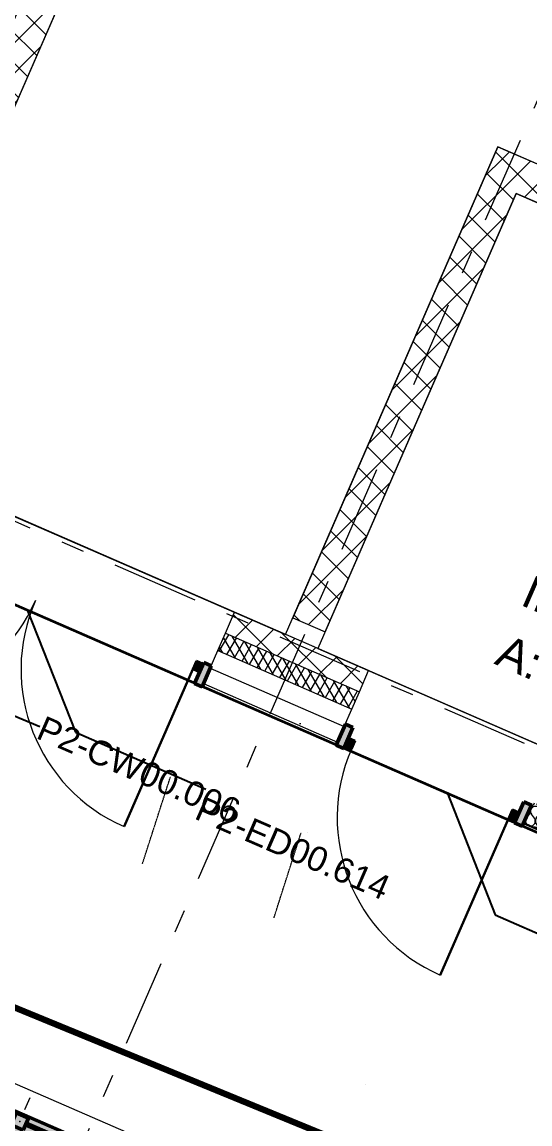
# Model space of a CAD drawing. Header units: millimetres. Extents: x -99530 to 1067232, y -97212 to 137997.
# Drawn here: x 26216 to 29307, y -14791 to -8084 of the extents above; entities that cross this region are included whole.
import ezdxf
from ezdxf.enums import TextEntityAlignment as Align

# ---------------------------------------------------------------- set-up
doc = ezdxf.new("R2010")
doc.units = ezdxf.units.MM
doc.header["$MEASUREMENT"] = 0
doc.linetypes.add('DASHDOTX2', pattern=[4, 2, -1, 0, -1])
doc.linetypes.add('Double Dashed', pattern=[1093.611073, 529.166651, -211.666656, 141.111112, -211.666656])
for name, color, linetype in [('A-05-M_Gross_Int_Engineering', 7, 'Continuous'), ('A-05-M_Gross_Int_Plant', 7, 'Continuous'), ('A-15-MG_Structural_Grid', 7, 'Continuous'), ('A-20-M_Floor_Slab', 7, 'Continuous'), ('A-25-M_Curtain_Wall', 7, 'Continuous'), ('A-25-M_Wall_Ext', 7, 'Continuous'), ('A-25-M_Wall_Ext_Existing_HUB', 7, 'Continuous'), ('A-25-M_Wall_Int', 7, 'Continuous'), ('ArchiCAD Doors', 7, 'Continuous'), ('New_A-20-M_Hard_Landscape', 7, 'Continuous'), ('New_A-25-M_Wall_Ext', 7, 'Continuous')]:
    doc.layers.add(name, color=color, linetype=linetype)
for name, color, linetype, lineweight, true_color in [('A-05-M_Gross_Int_Engineering_Pen_No__74', 7, 'Continuous', 20, 0x606060), ('A-05-M_Gross_Int_Plant_Pen_No__74', 7, 'Continuous', 20, 0x606060), ('A-15-MG_Structural_Grid_Pen_No__163', 7, 'Continuous', 0, 0x750077), ('A-20-M_Hard_Landscape-Phase 1_Pen_No__248', 7, 'Continuous', 158, 0xe8dc01), ('A-25-M_Curtain_Wall_Pen_No__144', 7, 'Continuous', 0, 0xc8c8c8), ('A-25-M_Curtain_Wall_Pen_No__27', 7, 'Continuous', 50, 0x2a2a2a), ('A-25-M_Curtain_Wall_Pen_No__43', 7, 'Continuous', 30, 0x444444), ('A-25-M_Curtain_Wall_Pen_No__46', 7, 'Continuous', 35, 0x444444), ('A-25-M_Wall_Ext_Existing_HUB_Pen_No__107', 7, 'Continuous', 15, 0xa6a6a6), ('A-25-M_Wall_Ext_Pen_No__147', 7, 'Continuous', 0, 0x606060), ('A-25-M_Wall_Ext_Pen_No__28', 7, 'Continuous', 50, 0x2a2a2a), ('A-25-M_Wall_Int_Pen_No__107', 7, 'Continuous', 15, 0xa6a6a6), ('A-95-P_Drawing_Pen_No__46', 7, 'Continuous', 35, 0x444444), ('ArchiCAD Doors_Pen_No__103', 7, 'Continuous', 15, 0xa6a6a6), ('ArchiCAD Doors_Pen_No__23', 7, 'Continuous', 30, 0x2a2a2a), ('ArchiCAD Doors_Pen_No__43', 7, 'Continuous', 30, 0x444444), ('ArchiCAD Doors_Pen_No__63', 7, 'Continuous', 20, 0x606060), ('New_A-20-M_Hard_Landscape-Phase 2_Pen_No__102', 7, 'Continuous', 15, 0xcccccc), ('New_A-20-M_Hard_Landscape_Pen_No__53', 7, 'Continuous', 35, 0x444444), ('New_A-25-M_Wall_Ext_Pen_No__107', 7, 'Continuous', 15, 0xa6a6a6), ('New_A-25-M_Wall_Ext_Pen_No__27', 7, 'Continuous', 50, 0x2a2a2a)]:
    doc.layers.add(name, color=color, linetype=linetype, lineweight=lineweight, true_color=true_color)
for name, color, linetype, lineweight in [('A-20-M_Floor_Slab_Pen_No__89', 8, 'Continuous', 20), ('A-25-M_Curtain_Wall_Pen_No__85', 8, 'Continuous', 20), ('A-25-M_Curtain_Wall_Pen_No__87', 8, 'Continuous', 20), ('A-25-M_Wall_Ext_Existing_HUB_Pen_No__1', 7, 'Continuous', 13), ('A-25-M_Wall_Ext_Pen_No__20', 7, 'Continuous', 0), ('A-25-M_Wall_Int_Pen_No__1', 7, 'Continuous', 13), ('A-95-P_Drawing_Pen_No__85', 8, 'Continuous', 20), ('ArchiCAD Doors_Pen_No__1', 7, 'Continuous', 13), ('ArchiCAD Doors_Pen_No__3', 7, 'Continuous', 18), ('ArchiCAD Zone Stamps_Pen_No__9', 7, 'Continuous', 13), ('G-10-P_Topo_Building_Pen_No__194', 7, 'Continuous', 25), ('G-10-P_Topo_Fence_Pen_No__2', 8, 'Continuous', 15), ('New_A-20-M_Hard_Landscape-Phase 2_Pen_No__1', 7, 'Continuous', 13)]:
    doc.layers.add(name, color=color, linetype=linetype, lineweight=lineweight)
doc.styles.add('GENERATED_STYLE_1', font='')
doc.styles.add('GENERATED_STYLE_3', font='')
doc.styles.add('GENERATED_STYLE_4', font='')
doc.styles.get('GENERATED_STYLE_1').set_extended_font_data('Arial', bold=True)
doc.styles.get('GENERATED_STYLE_3').set_extended_font_data('Arial')
doc.styles.get('GENERATED_STYLE_4').set_extended_font_data('Swis721 BT')
doc.linetypes.add('GAS_UNDERGROUND', pattern='A,0,[2,EC-MA-00-GF-DR-A-00361 Phase 2 Hub Ground Floor GA-S2-P191.Shx,S=1.746032,R=0,X=0,Y=0],-320,0', length=320)
doc.dimstyles.new('GENERATED_STYLE__4', dxfattribs={"dimtxt": 0.18, "dimasz": 273.6, "dimexe": 0.18, "dimexo": 0.0625, "dimgap": 0.09, "dimtad": 0, "dimtih": 1, "dimtoh": 1, "dimdec": 4, "dimzin": 0, "dimdsep": 46, "dimcen": 0.09, "dimadec": 0, "dimazin": 0, "dimtfac": 1, "dimtdec": 4, "dimtmove": 0, "dimatfit": 3, "dimldrblk": 'ARROWHEAD_5', "dimfxl": 1, "dimtolj": 1, "dimtzin": 0, "dimarcsym": 0})
pattern_1 = [(45, (0, 0), (-91.9239, 91.9239), []), (135, (0, 0), (91.9239, 91.9239), [])]

# ---------------------------------------------------------------- blocks, each defined once
blk = doc.blocks.new('Store_INB 0274_11_1', base_point=(29963.5, -11904.1))
at = {"layer": 'A-05-M_Gross_Int_Plant_Pen_No__74', "linetype": 'Continuous'}
for p, q in [((29223.6, -9127.1), (28016, -11896.5)), ((32035.4, -10353.2), (29223.6, -9127.1)), ((28016, -11896.5), (30827.8, -13122.6))]:
    blk.add_line(p, q, dxfattribs=at)
at = {"layer": 'ArchiCAD Zone Stamps_Pen_No__9'}
for tag, height, style, p in [('ROOM_NAME', 250, 'GENERATED_STYLE_1', (29697.9, -10591.8)), ('zoneNameLine2', 250, 'GENERATED_STYLE_1', (29509.5, -11024)), ('ROOM_NUMBER', 200, 'GENERATED_STYLE_3', (29321.1, -11444.7)), ('measuredAreaCode', 200, 'GENERATED_STYLE_3', (29164.1, -11804.8)), ('DUMMY_649', 200, 'GENERATED_STYLE_3', (29471.5, -11938.8)), ('DUMMY_650', 200, 'GENERATED_STYLE_3', (29821, -12091.2)), ('DUMMY_651', 133.3, 'GENERATED_STYLE_3', (30100.3, -12197.8))]:
    blk.add_attdef(tag, text='', height=height, rotation=336.44041, dxfattribs=dict(at, style=style)).set_placement(p, align=Align.TOP_LEFT)
blk = doc.blocks.new('Test Cell 2_INB 0205_12_1', base_point=(31302.6, -8906.6))
at = {"layer": 'A-05-M_Gross_Int_Engineering_Pen_No__74', "linetype": 'Continuous'}
for p, q in [((27843.6, -4760.1), (25255.6, -10695.7)), ((27819.2, -11810.7), (29112.7, -8844.1)), ((29112.7, -8844.1), (32121.6, -10156.1)), ((25255.6, -10695.7), (27819.2, -11810.7))]:
    blk.add_line(p, q, dxfattribs=at)
at = {"layer": 'ArchiCAD Zone Stamps_Pen_No__9'}
for tag, height, style, p in [('ROOM_NAME', 250, 'GENERATED_STYLE_1', (30987.6, -7572.7)), ('zoneNameLine2', 250, 'GENERATED_STYLE_1', (30799.2, -8004.9)), ('ROOM_NUMBER', 200, 'GENERATED_STYLE_3', (30610.7, -8425.6)), ('measuredAreaCode', 200, 'GENERATED_STYLE_3', (30453.7, -8785.7)), ('DUMMY_649', 200, 'GENERATED_STYLE_3', (30761.1, -8919.7)), ('DUMMY_650', 200, 'GENERATED_STYLE_3', (31250.5, -9133.1)), ('DUMMY_651', 133.3, 'GENERATED_STYLE_3', (31529.7, -9239.6))]:
    blk.add_attdef(tag, text='', height=height, rotation=336.44041, dxfattribs=dict(at, style=style)).set_placement(p, align=Align.TOP_LEFT)
blk = doc.blocks.new('Mesh_13_1', base_point=(11992.7, -24727.1))
at = {"layer": 'New_A-20-M_Hard_Landscape_Pen_No__53', "linetype": 'Continuous', "flags": 128}
blk.add_lwpolyline([(11992.7, -24727.1), (11193.3, -26560.4), (22460.6, -31473.5), (23260, -29640.2), (13970.8, -25589.7), (19905.1, -11980.5), (28925.9, -15914), (28987.7, -15772.3), (40919.8, -20975.3), (41987.2, -18527.4), (19056.2, -8528.3)], close=True, dxfattribs=at)
blk = doc.blocks.new('Slab_1_1', base_point=(376.7, -362.2))
at = {"layer": 'A-20-M_Floor_Slab_Pen_No__89', "linetype": 'Continuous', "flags": 128}
blk.add_lwpolyline([(376.7, -362.2), (7790.9, 6537.3), (7705.8, 6629.2), (10938.2, 9637.2), (15227.2, 7766.9), (19349.1, 17219.8), (53673.3, 2252.7), (53966.7, 2124.8), (49754.8, -7534.4), (49461.5, -7406.5), (44390.1, -19036.6), (3614.3, -1256.3), (3424.6, -1691.3)], close=True, dxfattribs=at)
blk = doc.blocks.new('Slab_3_1', base_point=(28987.6, -15772.5))
at = {"layer": 'A-20-M_Floor_Slab_Pen_No__89', "linetype": 'Continuous', "flags": 128}
blk.add_lwpolyline([(28987.6, -15772.5), (26141.7, -14531.6), (23553.6, -20466.9), (26399.5, -21707.8)], close=True, dxfattribs=at)
blk = doc.blocks.new('*X209')
at = {"layer": 'A-25-M_Curtain_Wall_Pen_No__87', "linetype": 'Continuous'}
for p, q in [((29286, -12930), (29304, -12906)), ((29334, -12930), (29316, -12906)), ((29346, -12930), (29364, -12906)), ((29394, -12930), (29376, -12906)), ((29406, -12930), (29424, -12906)), ((29454, -12930), (29436, -12906)), ((29466, -12930), (29484, -12906)), ((29514, -12930), (29497.1, -12907.4)), ((29526, -12930), (29531.6, -12922.5)), ((29437.7, -13034.2), (29436, -13032)), ((29471.3, -13048.9), (29484, -13032)), ((29514, -13056), (29496, -13032)), ((29526, -13056), (29544, -13032)), ((29574, -13056), (29556, -13032)), ((29586, -13056), (29604, -13032)), ((29634, -13056), (29616, -13032)), ((29646, -13056), (29664, -13032)), ((29694, -13056), (29676, -13032)), ((29706, -13056), (29724, -13032)), ((29754, -13056), (29736, -13032)), ((29766, -13056), (29783.7, -13032.4)), ((29814, -13056), (29802.4, -13040.6)), ((29826, -13056), (29828.9, -13052.1)), ((29723.4, -13158.8), (29724, -13158)), ((29743.1, -13167.4), (29736, -13158)), ((29768.6, -13178.5), (29784, -13158)), ((29814, -13182), (29796, -13158)), ((29826, -13182), (29844, -13158)), ((29874, -13182), (29856, -13158)), ((29886, -13182), (29904, -13158)), ((29934, -13182), (29916, -13158)), ((29946, -13182), (29964, -13158)), ((29994, -13182), (29976, -13158)), ((30006, -13182), (30024, -13158)), ((30054, -13182), (30036, -13158)), ((30066, -13182), (30081, -13162)), ((30114, -13182), (30107.8, -13173.7)), ((30126, -13182), (30126.2, -13181.7)), ((30020.7, -13288.5), (30024, -13284)), ((30048.4, -13300.6), (30036, -13284)), ((30066, -13308), (30084, -13284)), ((30114, -13308), (30096, -13284)), ((30126, -13308), (30144, -13284)), ((30174, -13308), (30156, -13284)), ((30186, -13308), (30204, -13284)), ((30234, -13308), (30216, -13284)), ((30246, -13308), (30264, -13284)), ((30294, -13308), (30276, -13284)), ((30306, -13308), (30324, -13284)), ((30354, -13308), (30336, -13284)), ((30366, -13308), (30378.3, -13291.7)), ((30414, -13308), (30413.1, -13306.9)), ((30317.9, -13418.1), (30324, -13410)), ((30353.8, -13433.7), (30336, -13410)), ((30366, -13434), (30384, -13410)), ((30414, -13434), (30396, -13410)), ((30426, -13434), (30444, -13410)), ((30474, -13434), (30456, -13410)), ((30486, -13434), (30504, -13410)), ((30534, -13434), (30516, -13410)), ((30546, -13434), (30564, -13410)), ((30594, -13434), (30576, -13410)), ((30606, -13434), (30624, -13410)), ((30654, -13434), (30636, -13410)), ((30666, -13434), (30675.5, -13421.3)), ((30615.2, -13547.7), (30624, -13536)), ((30654, -13560), (30636, -13536)), ((30666, -13560), (30684, -13536)), ((30714, -13560), (30696, -13536)), ((30726, -13560), (30744, -13536)), ((30774, -13560), (30756, -13536)), ((30786, -13560), (30804, -13536)), ((30834, -13560), (30816, -13536)), ((30846, -13560), (30864, -13536)), ((30894, -13560), (30876, -13536))]:
    blk.add_line(p, q, dxfattribs=at)
for centre, start, end in [((29280, -12888), 323.1301, 30.33319), ((29340, -12888), 90, 216.8699), ((29310, -12822), 279.94467, 329.70495), ((29340, -12888), 323.1301, 90), ((29370, -12822), 222.88739, 269.99344), ((29400, -12888), 111.99531, 216.8699), ((29250, -12948), 328.7027, 21.48649), ((29310, -12948), 143.1301, 225.5146), ((29310, -12948), 267.36623, 36.8699), ((29370, -12948), 143.1301, 36.8699), ((29430, -12948), 143.1301, 36.8699), ((29400, -12888), 323.1301, 20.88552), ((29460, -12888), 162.13234, 216.8699), ((29490, -12948), 143.1301, 36.8699), ((29460, -12888), 323.1301, 330.74848), ((29550, -12948), 143.1301, 8.78449), ((29340, -13014), 90, 113.37189), ((29340, -13014), 19.50894, 90), ((29400, -13014), 90, 163.13244), ((29400, -13014), 329.74838, 90), ((29460, -13014), 90, 216.8699), ((29460, -13014), 323.1301, 90), ((29520, -13014), 90, 216.8699), ((29520, -13014), 323.1301, 90), ((29580, -13014), 90, 216.8699), ((29610, -12948), 171.77187, 321.10895), ((29580, -13014), 323.1301, 90), ((29640, -13014), 90, 216.8699), ((29640, -13014), 323.1301, 90), ((29700, -13014), 122.85989, 216.8699), ((29700, -13014), 323.1301, 10.02094), ((29760, -13014), 170.69889, 216.8699), ((29490, -13074), 7.61513, 36.8699), ((29550, -13074), 143.1301, 172.80543), ((29550, -13074), 320.0754, 36.8699), ((29610, -13074), 143.1301, 36.8699), ((29670, -13074), 143.1301, 36.8699), ((29730, -13074), 143.1301, 36.8699), ((29790, -13074), 143.1301, 36.8699), ((29850, -13074), 143.1301, 359.2634), ((29910, -13074), 180.74075, 312.14007), ((29640, -13140), 90, 124.04526), ((29640, -13140), 8.83557, 90), ((29700, -13140), 90, 171.72715), ((29700, -13140), 323.1301, 90), ((29760, -13140), 90, 216.8699), ((29760, -13140), 323.1301, 90), ((29820, -13140), 90, 216.8699), ((29820, -13140), 323.1301, 90), ((29880, -13140), 90, 216.8699), ((29880, -13140), 323.1301, 90), ((29940, -13140), 90, 216.8699), ((29940, -13140), 323.1301, 90), ((30000, -13140), 132.48715, 216.8699), ((30000, -13140), 323.1301, 0.39368), ((30060, -13140), 179.6075, 216.8699), ((29790, -13200), 358.18887, 36.8699), ((29850, -13200), 143.1301, 181.83646), ((29850, -13200), 311.04437, 36.8699), ((29910, -13200), 143.1301, 36.8699), ((29970, -13200), 143.1301, 36.8699), ((30030, -13200), 143.1301, 36.8699), ((30090, -13200), 143.1301, 36.8699), ((30150, -13200), 143.1301, 350.3723), ((30210, -13200), 190.402, 302.47883), ((29940, -13266), 90, 133.57062), ((29940, -13266), 359.31021, 90), ((30000, -13266), 90, 180.69343), ((30000, -13266), 323.1301, 90), ((30060, -13266), 90, 216.8699), ((30060, -13266), 323.1301, 90), ((30120, -13266), 90, 216.8699), ((30120, -13266), 323.1301, 90), ((30180, -13266), 90, 216.8699), ((30180, -13266), 323.1301, 90), ((30240, -13266), 90, 216.8699), ((30240, -13266), 323.1301, 90), ((30300, -13266), 141.43715, 216.8699), ((30300, -13266), 323.1301, 351.44368), ((30360, -13266), 189.16021, 216.8699), ((30090, -13326), 143.1301, 143.53071), ((30090, -13326), 349.35012, 36.8699), ((30150, -13326), 143.1301, 191.6094), ((30150, -13326), 301.27143, 36.8699), ((30210, -13326), 143.1301, 36.8699), ((30270, -13326), 143.1301, 36.8699), ((30330, -13326), 143.1301, 36.8699), ((30390, -13326), 143.1301, 36.8699), ((30450, -13326), 151.06673, 341.8141), ((30510, -13326), 201.33091, 291.54992), ((30240, -13392), 90, 142.46408), ((30240, -13392), 350.41675, 90), ((30300, -13392), 90, 190.35), ((30300, -13392), 323.1301, 90), ((30360, -13392), 90, 216.8699), ((30360, -13392), 323.1301, 90), ((30420, -13392), 90, 216.8699), ((30420, -13392), 323.1301, 90), ((30480, -13392), 90, 216.8699), ((30480, -13392), 323.1301, 90), ((30540, -13392), 90.77396, 216.8699), ((30540, -13392), 323.1301, 42.10686), ((30600, -13392), 150.0238, 216.8699), ((30600, -13392), 323.1301, 342.85702), ((30660, -13392), 199.88464, 216.8699), ((30390, -13452), 143.1301, 152.0646), ((30390, -13452), 340.81623, 36.8699), ((30450, -13452), 143.1301, 202.75202), ((30450, -13452), 290.12881, 36.8699), ((30510, -13452), 143.1301, 36.8699), ((30570, -13452), 143.1301, 36.8699), ((30630, -13452), 143.1301, 36.8699), ((30690, -13452), 143.1301, 24.68024), ((30750, -13452), 159.50525, 333.37557), ((30810, -13452), 214.96575, 277.91507), ((30480, -13518), 90, 93.08453), ((30480, -13518), 39.79629, 90), ((30540, -13518), 90, 151.02339), ((30540, -13518), 341.85743, 90), ((30600, -13518), 90, 201.27005), ((30600, -13518), 323.1301, 90), ((30660, -13518), 90, 216.8699), ((30660, -13518), 323.1301, 90), ((30720, -13518), 90, 216.8699), ((30720, -13518), 323.1301, 90), ((30780, -13518), 90, 216.8699), ((30780, -13518), 323.1301, 90), ((30840, -13518), 106.61831, 216.8699), ((30840, -13518), 323.1301, 26.26252), ((30900, -13518), 158.46682, 216.8699), ((30630, -13578), 23.20841, 36.8699), ((30690, -13578), 143.1301, 160.50144), ((30690, -13578), 332.37938, 36.8699), ((30750, -13578), 143.1301, 216.92511), ((30750, -13578), 275.95572, 36.8699), ((30780, -13644), 90, 108.13577), ((30810, -13578), 143.1301, 36.8699), ((30780, -13644), 24.74505, 90), ((30840, -13644), 90, 159.46205), ((30870, -13578), 143.1301, 300.92506), ((30840, -13644), 8.09153, 90), ((30870, -13578), 11.95577, 36.8699), ((30900, -13644), 145.56224, 167.31859)]:
    blk.add_arc(centre, 30, start, end, dxfattribs=at)
blk = doc.blocks.new('Curtain Wall_6_1')
at = {"layer": 'A-25-M_Curtain_Wall_Pen_No__144', "linetype": 'Continuous'}
for points in [[(28128.1, -12485), (28173.9, -12505), (28229.9, -12376.7), (28184.1, -12356.7)], [(29214, -12958.5), (29259.8, -12978.5), (29315.8, -12850.2), (29269.9, -12830.2)]]:
    blk.add_hatch(color=256, dxfattribs=at).paths.add_polyline_path(points)
at = {"layer": 'ArchiCAD Doors_Pen_No__103', "linetype": 'Continuous'}
for points in [[(28179.9, -12491.3), (28221.2, -12509.2), (28243.2, -12458.8), (28201.9, -12440.8)], [(29242, -12894.4), (29200.7, -12876.4), (29178.7, -12926.8), (29220, -12944.8)]]:
    blk.add_hatch(color=256, dxfattribs=at).paths.add_polyline_path(points)
at = {"layer": 'A-25-M_Curtain_Wall_Pen_No__27', "linetype": 'Continuous'}
for p, q in [((28184.1, -12356.7), (28128.1, -12485)), ((28173.9, -12505), (28229.9, -12376.7)), ((28229.9, -12376.7), (28184.1, -12356.7)), ((28128.1, -12485), (28173.9, -12505)), ((29269.9, -12830.2), (29214, -12958.5)), ((29259.8, -12978.5), (29315.8, -12850.2)), ((29315.8, -12850.2), (29269.9, -12830.2)), ((29214, -12958.5), (29259.8, -12978.5))]:
    blk.add_line(p, q, dxfattribs=at)
at = {"layer": 'A-25-M_Curtain_Wall_Pen_No__43', "linetype": 'Continuous'}
blk.add_line((29267.8, -12960.2), (30862.8, -13655.7), dxfattribs=at)
at = {"layer": 'ArchiCAD Doors_Pen_No__23', "linetype": 'Continuous'}
for p, q in [((28201.9, -12440.8), (28179.9, -12491.3)), ((28243.2, -12458.8), (28201.9, -12440.8)), ((28221.2, -12509.2), (28243.2, -12458.8)), ((28179.9, -12491.3), (28221.2, -12509.2)), ((29200.7, -12876.4), (29178.7, -12926.8)), ((29242, -12894.4), (29200.7, -12876.4)), ((29178.7, -12926.8), (28761.2, -13884.3)), ((29178.7, -12926.8), (29220, -12944.8)), ((29220, -12944.8), (29242, -12894.4))]:
    blk.add_line(p, q, dxfattribs=at)
at = {"layer": 'ArchiCAD Doors_Pen_No__3', "linetype": 'Continuous'}
blk.add_arc((29178.7, -12926.8), 1044.6, 156.44041, 246.44041, dxfattribs=at)
at = {"layer": 'A-25-M_Curtain_Wall', "linetype": 'Continuous', "lineweight": 0}
blk.add_blockref('*X209', (0, 0), dxfattribs=at)
blk = doc.blocks.new('Simple Door Opening')
at = {"layer": 'ArchiCAD Doors_Pen_No__1', "linetype": 'Continuous'}
for p, q in [((-4054.8, -140), (-4054.8, 0)), ((4054.8, -140), (4054.8, 0)), ((-4054.8, -255), (-4054.8, -140)), ((4054.8, -255), (4054.8, -140)), ((-4054.8, -372), (-4054.8, -255)), ((4054.8, -372), (4054.8, -255)), ((-4054.8, -474.5), (-4054.8, -372)), ((4054.8, -474.5), (4054.8, -372))]:
    blk.add_line(p, q, dxfattribs=at)
blk = doc.blocks.new('Wall_7_1', base_point=(44635.4, -19661.2))
at = {"layer": 'A-25-M_Wall_Ext_Existing_HUB_Pen_No__107', "linetype": 'Continuous'}
h = blk.add_hatch(dxfattribs=at)
h.set_pattern_fill('Concrete_Block_0001', color=256, style=0, pattern_type=2)
h.set_pattern_definition(pattern_1)
h.paths.add_polyline_path([(27453.7, -11804.2), (28269.5, -12160), (28325.5, -12031.6), (27509.6, -11675.9)])
h = blk.add_hatch(dxfattribs=at)
h.set_pattern_fill('Batt_Insulation_0001', color=256, style=0, pattern_type=2)
h.set_pattern_definition([(60, (0, 0), (-43.30127, 25), []), (120, (0, 0), (43.30127, 25), [])])
h.paths.add_polyline_path([(27407.7, -11909.6), (28223.5, -12265.4), (28269.5, -12160), (27453.7, -11804.2)])
h = blk.add_hatch(dxfattribs=at)
h.set_pattern_fill('613_01__ad_AR_SAND_0001', color=256, style=0, pattern_type=2)
h.set_pattern_definition([(103.994, (0, 0), (-1137.956, 451.32), [0, -965.2, 0, -1079.5, 0, -1031.875]), (73.994, (0, 0), (-1195.13, 1745.31), [0, -520.7, 0, -869.95, 0, -333.375]), (33.994, (-311.5, -716.2), (785.414, 1814.82), [0, -317.5, 0, -1143, 0, -1492.25]), (23.994, (-311.5, -716.2), (250.28, 1972.77), [0, -158.75, 0, -749.3, 0, -857.25])])
h.paths.add_polyline_path([(27320, -12110.8), (28135.8, -12466.6), (28176.8, -12372.6), (27361, -12016.9)])
at = {"layer": 'A-25-M_Wall_Ext_Existing_HUB_Pen_No__1', "linetype": 'Continuous'}
for p, q in [((27453.7, -11804.2), (28269.5, -12160)), ((27407.7, -11909.6), (28223.5, -12265.4)), ((27361, -12016.9), (28176.8, -12372.6))]:
    blk.add_line(p, q, dxfattribs=at)
at = {"layer": 'A-25-M_Wall_Ext_Existing_HUB_Pen_No__1', "linetype": 'Continuous', "flags": 128}
for points in [[(28325.5, -12031.6), (27509.6, -11675.9)], [(27320, -12110.8), (28135.8, -12466.6)]]:
    blk.add_lwpolyline(points, dxfattribs=at)
at = {"layer": 'ArchiCAD Doors', "color": 251, "linetype": 'Continuous', "lineweight": 20, "true_color": 0x606060, "xscale": -1, "zscale": 1000, "rotation": 336.4404141184945}
for p in [(23792.8, -10055.2), (32042.3, -13652.3)]:
    blk.add_blockref('Simple Door Opening', p, dxfattribs=at)
blk = doc.blocks.new('Wall_12_1', base_point=(27863.2, -11709.4))
at = {"layer": 'A-25-M_Wall_Int_Pen_No__107', "linetype": 'Continuous'}
h = blk.add_hatch(dxfattribs=at)
h.set_pattern_fill('Concrete_Block_0001', color=256, style=0, pattern_type=2)
h.set_pattern_definition(pattern_1)
h.paths.add_polyline_path([(28060.3, -11795.3), (29223.8, -9127.1), (29112.7, -8844.1), (27863.2, -11709.4)])
at = {"layer": 'A-25-M_Wall_Int_Pen_No__1', "linetype": 'Continuous', "flags": 128}
for points in [[(29112.7, -8844.1), (27863.2, -11709.4)], [(28060.3, -11795.3), (29223.8, -9127.1)], [(27863.2, -11709.4), (28060.3, -11795.3)]]:
    blk.add_lwpolyline(points, dxfattribs=at)
blk = doc.blocks.new('Wall_13_1', base_point=(29112.7, -8844.1))
at = {"layer": 'A-25-M_Wall_Int_Pen_No__107', "linetype": 'Continuous'}
h = blk.add_hatch(dxfattribs=at)
h.set_pattern_fill('Concrete_Block_0001', color=256, style=0, pattern_type=2)
h.set_pattern_definition(pattern_1)
h.paths.add_polyline_path([(29223.8, -9127.1), (32035.6, -10353.2), (32121.6, -10156.1), (29112.7, -8844.1)])
at = {"layer": 'A-25-M_Wall_Int_Pen_No__1', "linetype": 'Continuous', "flags": 128}
for points in [[(32121.6, -10156.1), (29112.7, -8844.1)], [(29223.8, -9127.1), (32035.6, -10353.2)]]:
    blk.add_lwpolyline(points, dxfattribs=at)
blk = doc.blocks.new('Standard grid marker')
at = {"layer": 'A-15-MG_Structural_Grid_Pen_No__163', "linetype": 'Double Dashed'}
blk.add_line((1000, 0), (29726, 0), dxfattribs=at)
at = {"layer": 'A-15-MG_Structural_Grid_Pen_No__163', "style": 'GENERATED_STYLE_4'}
for tag, p in [('AC_MarkerText_1_0', (-500, 41.2)), ('AC_MarkerText_1_1', (31226, 41.2))]:
    blk.add_attdef(tag, text='', height=350, rotation=90, dxfattribs=at).set_placement(p, align=Align.MIDDLE_CENTER)
blk = doc.blocks.new('Standard grid marker_3')
at = {"layer": 'A-15-MG_Structural_Grid_Pen_No__163', "linetype": 'Double Dashed'}
blk.add_line((1000, 0), (74254.8, 0), dxfattribs=at)
at = {"layer": 'A-15-MG_Structural_Grid_Pen_No__163', "style": 'GENERATED_STYLE_4'}
for tag, p in [('AC_MarkerText_1_0', (-500, 43.4)), ('AC_MarkerText_1_1', (75754.8, 43.4))]:
    blk.add_attdef(tag, text='', height=350, rotation=360, dxfattribs=at).set_placement(p, align=Align.MIDDLE_CENTER)
blk = doc.blocks.new('ARROWHEAD_5')
at = {"color": 0, "linetype": 'Continuous', "lineweight": 0}
blk.add_line((0, 0), (-1, 0), dxfattribs=at)
blk.add_solid([(-1, 0.2679), (0, 0), (-1, -0.2679), (-1, 0.2679)], dxfattribs=at)
blk = doc.blocks.new('Mesh_24_2', base_point=(19905.1, -11980.5))
at = {"layer": 'New_A-20-M_Hard_Landscape_Pen_No__53', "linetype": 'Continuous', "flags": 128}
blk.add_lwpolyline([(19905.1, -11980.5), (13970.8, -25589.7), (23260, -29640.2), (26681.1, -21794.5), (26565.1, -21743.9), (26627.3, -21601.2), (24094.3, -20496.7), (26545.2, -14875.9), (26546.7, -14872.4)], close=True, dxfattribs=at)
blk = doc.blocks.new('Curtain Wall_23_2')
at = {"layer": 'A-25-M_Curtain_Wall_Pen_No__144', "linetype": 'Continuous'}
blk.add_hatch(color=256, dxfattribs=at).paths.add_polyline_path([(27266.1, -12110.1), (27312, -12130.1), (27367.9, -12001.7), (27322.1, -11981.7)])
at = {"layer": 'ArchiCAD Doors_Pen_No__103', "linetype": 'Continuous'}
blk.add_hatch(color=256, dxfattribs=at).paths.add_polyline_path([(27318.1, -11990.9), (27276.8, -11972.9), (27254.9, -12023.3), (27296.1, -12041.3)])
at = {"layer": 'A-25-M_Curtain_Wall_Pen_No__27', "linetype": 'Continuous'}
for p, q in [((27322.1, -11981.7), (27266.1, -12110.1)), ((27312, -12130.1), (27367.9, -12001.7)), ((27367.9, -12001.7), (27322.1, -11981.7)), ((27266.1, -12110.1), (27312, -12130.1))]:
    blk.add_line(p, q, dxfattribs=at)
at = {"layer": 'ArchiCAD Doors_Pen_No__43', "linetype": 'Continuous'}
for p, q in [((27276.8, -11972.9), (27254.9, -12023.3)), ((27318.1, -11990.9), (27276.8, -11972.9)), ((27296.1, -12041.3), (27318.1, -11990.9)), ((27254.9, -12023.3), (26837.2, -12981.2)), ((27254.9, -12023.3), (27296.1, -12041.3))]:
    blk.add_line(p, q, dxfattribs=at)
at = {"layer": 'ArchiCAD Doors_Pen_No__63', "linetype": 'Continuous'}
for centre, start, end in [((25339.1, -11188), 246.44041, 336.44041), ((27254.9, -12023.3), 156.44041, 246.44041)]:
    blk.add_arc(centre, 1045, start, end, dxfattribs=at)
blk = doc.blocks.new('Wall_331_2', base_point=(25066.6, -10590.8))
at = {"layer": 'A-25-M_Wall_Int_Pen_No__107', "linetype": 'Continuous'}
h = blk.add_hatch(dxfattribs=at)
h.set_pattern_fill('Concrete_Block_0002', color=256, style=0, pattern_type=2)
h.set_pattern_definition(pattern_1)
h.paths.add_polyline_path([(25263.7, -10676.8), (27843.6, -4760.1), (27646.5, -4674.2), (25066.6, -10590.8)])
at = {"layer": 'A-25-M_Wall_Int_Pen_No__1', "linetype": 'Continuous', "flags": 128}
for points in [[(27646.5, -4674.2), (25066.6, -10590.8)], [(25263.7, -10676.8), (27843.6, -4760.1)], [(25066.6, -10590.8), (25263.7, -10676.8)]]:
    blk.add_lwpolyline(points, dxfattribs=at)
blk = doc.blocks.new('Column_33_2', base_point=(26201.8, -14775.3))
at = {"layer": 'A-25-M_Wall_Ext_Pen_No__147', "linetype": 'Continuous'}
blk.add_hatch(color=256, dxfattribs=at).paths.add_polyline_path([(26149.2, -14795.9), (26222.5, -14827.9), (26254.5, -14754.6), (26181.1, -14722.6)])
at = {"layer": 'A-25-M_Wall_Ext_Pen_No__20', "linetype": 'Continuous'}
for p, q in [((26233.8, -14701.9), (26265.8, -14628.6)), ((26128.5, -14743.3), (26055.1, -14711.3)), ((26275.1, -14807.2), (26348.5, -14839.2)), ((26169.8, -14848.6), (26137.9, -14921.9))]:
    blk.add_line(p, q, dxfattribs=at)
blk.add_point((26201.8, -14775.3), dxfattribs=at)
at = {"layer": 'A-25-M_Wall_Ext_Pen_No__28', "linetype": 'Continuous'}
for p, q in [((26181.1, -14722.6), (26149.2, -14795.9)), ((26254.5, -14754.6), (26181.1, -14722.6)), ((26149.2, -14795.9), (26222.5, -14827.9)), ((26222.5, -14827.9), (26254.5, -14754.6))]:
    blk.add_line(p, q, dxfattribs=at)
blk = doc.blocks.new('Wall_517_2', base_point=(27497.9, -15345.9))
at = {"layer": 'New_A-25-M_Wall_Ext_Pen_No__107', "linetype": 'Continuous', "lineweight": 0, "true_color": 0x535353}
blk.add_hatch(color=251, dxfattribs=at).paths.add_polyline_path([(27501.9, -15336.7), (26240.5, -14786.7), (26236.5, -14795.8), (27497.9, -15345.9)])
at = {"layer": 'New_A-25-M_Wall_Ext_Pen_No__27', "linetype": 'Continuous', "flags": 128}
for points in [[(26236.5, -14795.8), (27497.9, -15345.9)], [(27501.9, -15336.7), (26240.5, -14786.7)]]:
    blk.add_lwpolyline(points, dxfattribs=at)

msp = doc.modelspace()

# ---------------------------------------------------------------- hatches: boundary and pattern name
at = {"layer": 'New_A-20-M_Hard_Landscape-Phase 2_Pen_No__102', "linetype": 'Continuous', "lineweight": 0, "true_color": 0x999999}
msp.add_hatch(color=253, dxfattribs=at).paths.add_polyline_path([(19904.6, -11981.6), (13970.8, -25589.7), (25826.6, -30759.4), (29247.7, -22913.7), (26565.1, -21743.8), (26627.3, -21601.2), (24094.3, -20496.7), (26545.2, -14875.9)])

# ---------------------------------------------------------------- linework, layer by layer
at = {"layer": 'A-20-M_Hard_Landscape-Phase 1_Pen_No__248', "linetype": 'GAS_UNDERGROUND'}
msp.add_line((67412.1, -30987.9), (11628.9, -8122.9), dxfattribs=at)
at = {"layer": 'G-10-P_Topo_Building_Pen_No__194', "linetype": 'Continuous'}
msp.add_line((28307.4, -14552.2), (28307.5, -14552.2), dxfattribs=at)
at = {"layer": 'G-10-P_Topo_Fence_Pen_No__2', "linetype": 'DASHDOTX2'}
for p, q in [((26948.6, -13207.7), (27119.1, -12678.8)), ((27749.5, -13535.5), (27913.8, -13020.9))]:
    msp.add_line(p, q, dxfattribs=at)
at = {"layer": 'G-10-P_Topo_Fence_Pen_No__2', "linetype": 'Continuous'}
for p, q in [((27119.1, -12678.8), (27119.1, -12678.8)), ((27950.9, -13014.4), (27951, -13014.4)), ((26948.6, -13207.7), (26948.7, -13207.7))]:
    msp.add_line(p, q, dxfattribs=at)
at = {"layer": 'New_A-20-M_Hard_Landscape-Phase 2_Pen_No__1', "linetype": 'Continuous', "flags": 128}
msp.add_lwpolyline([(19904.6, -11981.6), (13970.8, -25589.7), (25826.6, -30759.4), (29247.7, -22913.7), (26565.1, -21743.8), (26627.3, -21601.2), (24094.3, -20496.7), (26545.2, -14875.9)], close=True, dxfattribs=at)

# ---------------------------------------------------------------- block references
at = {"layer": 'A-05-M_Gross_Int_Engineering', "linetype": 'Continuous'}
msp.add_blockref('Test Cell 2_INB 0205_12_1', (31302.6, -8906.6), dxfattribs=at)
at = {"layer": 'A-05-M_Gross_Int_Plant', "linetype": 'Continuous'}
ref = msp.add_blockref('Store_INB 0274_11_1', (29963.5, -11904.1), dxfattribs=at)
ref.add_attrib('ROOM_NUMBER', 'INB 0274', dxfattribs={"layer": 'ArchiCAD Zone Stamps_Pen_No__9', "color": 7, "height": 200, "rotation": 336.44041, "style": 'GENERATED_STYLE_3'}).set_placement((29321.1, -11444.7), align=Align.TOP_LEFT)
ref.add_attrib('measuredAreaCode', 'A: ', dxfattribs={"layer": 'ArchiCAD Zone Stamps_Pen_No__9', "color": 7, "height": 200, "rotation": 336.44041, "style": 'GENERATED_STYLE_3'}).set_placement((29164.1, -11804.8), align=Align.TOP_LEFT)
at = {"layer": 'A-15-MG_Structural_Grid', "color": 8, "linetype": 'Continuous', "lineweight": 15, "zscale": 1000}
for name, p, rotation in [('Standard grid marker', (38389.3, 12161.2), 246.440411583993), ('Standard grid marker_3', (-1201.2, 813.7), 336.440411583993)]:
    msp.add_blockref(name, p, dxfattribs=dict(at, rotation=rotation))
at = {"layer": 'A-20-M_Floor_Slab', "color": 8, "linetype": 'Continuous', "lineweight": 20}
for name, p in [('Slab_1_1', (376.7, -362.2)), ('Slab_3_1', (28987.6, -15772.5))]:
    msp.add_blockref(name, p, dxfattribs=at)
at = {"layer": 'A-25-M_Curtain_Wall', "linetype": 'Continuous', "lineweight": 0}
for name in ['Curtain Wall_23_2', 'Curtain Wall_6_1']:
    msp.add_blockref(name, (0, 0), dxfattribs=at)
at = {"layer": 'A-25-M_Wall_Ext', "color": 250, "lineweight": 50, "true_color": 0x2a2a2a}
msp.add_blockref('Column_33_2', (26201.8, -14775.3), dxfattribs=at)
at = {"layer": 'A-25-M_Wall_Ext_Existing_HUB', "color": 250, "lineweight": 50, "true_color": 0x2a2a2a}
msp.add_blockref('Wall_7_1', (44635.4, -19661.2), dxfattribs=at)
at = {"layer": 'A-25-M_Wall_Int', "color": 250, "lineweight": 50, "true_color": 0x2a2a2a}
for name, p in [('Wall_331_2', (25066.6, -10590.8)), ('Wall_12_1', (27863.2, -11709.4)), ('Wall_13_1', (29112.7, -8844.1))]:
    msp.add_blockref(name, p, dxfattribs=at)
at = {"layer": 'New_A-20-M_Hard_Landscape', "color": 49, "lineweight": 35, "true_color": 0x444444}
for name, p in [('Mesh_13_1', (11992.7, -24727.1)), ('Mesh_24_2', (19905.1, -11980.5))]:
    msp.add_blockref(name, p, dxfattribs=at)
at = {"layer": 'New_A-25-M_Wall_Ext', "color": 250, "lineweight": 50, "true_color": 0x2a2a2a}
msp.add_blockref('Wall_517_2', (27497.9, -15345.9), dxfattribs=at)

# ---------------------------------------------------------------- texts
at = {"layer": 'A-25-M_Curtain_Wall_Pen_No__46', "linetype": 'Continuous', "insert": (26323.6, -12372.3), "char_height": 150, "attachment_point": 4, "rotation": 336.49416, "style": 'GENERATED_STYLE_4'}
msp.add_mtext('\\A1;{\\fSwis721 BT|b0|i0|c0|p34;P2-CW00.006}', dxfattribs=at)
at = {"layer": 'A-95-P_Drawing_Pen_No__46', "linetype": 'Continuous', "insert": (27334.3, -12753.5), "char_height": 150, "attachment_point": 4, "rotation": 336.49416, "line_spacing_factor": 0.947048, "style": 'GENERATED_STYLE_4'}
msp.add_mtext('\\A1;{\\fSwis721 BT|b0|i0|c0|p34;\\P\\fSwis721 BT|b0|i0|c0|p34;P2-ED00.614}', dxfattribs=at)

# ---------------------------------------------------------------- leaders
at = {"layer": 'A-25-M_Curtain_Wall_Pen_No__85', "linetype": 'Continuous', "annotation_type": 0, "has_hookline": 1, "hookline_direction": 0, "text_width": 1535.7, "horizontal_direction": (0.917019, -0.398843, 0)}
msp.add_leader([(24873.8, -10968.7), (24583, -11635.6), (26323.5, -12372.3)], dimstyle='GENERATED_STYLE__4', dxfattribs=at)
at = {"layer": 'A-95-P_Drawing_Pen_No__85', "linetype": 'Continuous', "annotation_type": 0, "has_hookline": 1, "hookline_direction": 0, "horizontal_direction": (0.917019, -0.398843, 0)}
for points, text_width in [([(26247.7, -11661.9), (26540.9, -12406.2), (27334.2, -12753.5)], 1507.1), ([(28803, -12773.3), (29096.2, -13517.6), (29889.5, -13864.9)], 1500)]:
    msp.add_leader(points, dimstyle='GENERATED_STYLE__4', dxfattribs=dict(at, text_width=text_width))

doc.saveas('drawing.dxf')
